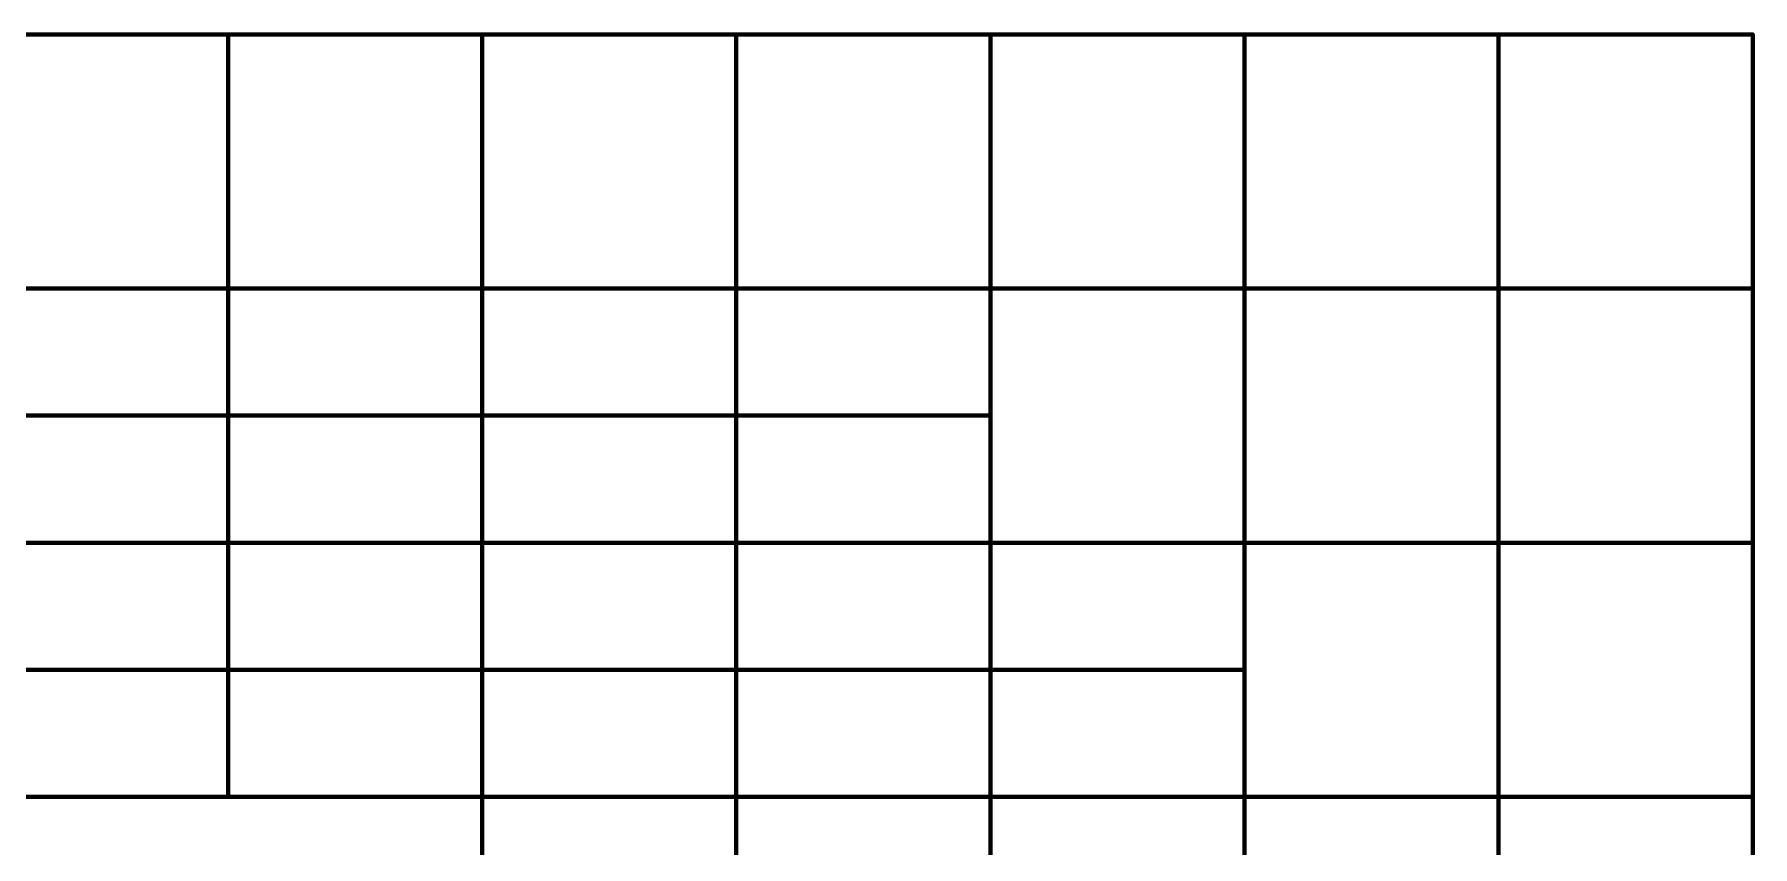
# Model space of a CAD drawing. Header units: centimetres. Extents: x -6 to 174, y -90 to 30.
# Drawn here: x 72.7 to 174.1, y -18.1 to 29.9 of the extents above; entities that cross this region are included whole.
import ezdxf

# ---------------------------------------------------------------- set-up
doc = ezdxf.new("R2010")
doc.units = ezdxf.units.CM
doc.header["$MEASUREMENT"] = 0
doc.layers.add('Capa 1', color=7, linetype='Continuous', lineweight=0)

msp = doc.modelspace()

# ---------------------------------------------------------------- linework, layer by layer
at = {"layer": 'Capa 1', "color": 18, "lineweight": 70, "true_color": 0x000000}
for p, q in [((39.14, 7.35), (129.14, 7.35)), ((24.14, -7.65), (144.14, -7.65))]:
    msp.add_line(p, q, dxfattribs=at)
at = {"layer": 'Capa 1', "color": 18, "lineweight": 211, "true_color": 0x000000}
msp.add_lwpolyline([(-5.86, -30.15), (-5.86, 29.85), (174.14, 29.85), (174.14, -30.15), (-5.86, -30.15)], dxfattribs=at)
at = {"layer": 'Capa 1', "color": 18, "lineweight": 70, "true_color": 0x000000}
for points in [[(69.14, 29.85), (84.14, 29.85), (84.14, 14.85), (69.14, 14.85), (69.14, 29.85)], [(84.14, 29.85), (99.14, 29.85), (99.14, 14.85), (84.14, 14.85), (84.14, 29.85)], [(99.14, 29.85), (114.14, 29.85), (114.14, 14.85), (99.14, 14.85), (99.14, 29.85)], [(114.14, 29.85), (129.14, 29.85), (129.14, 14.85), (114.14, 14.85), (114.14, 29.85)], [(129.14, 29.85), (144.14, 29.85), (144.14, 14.85), (129.14, 14.85), (129.14, 29.85)], [(144.14, 29.85), (159.14, 29.85), (159.14, 14.85), (144.14, 14.85), (144.14, 29.85)], [(159.14, 29.85), (174.14, 29.85), (174.14, 14.85), (159.14, 14.85), (159.14, 29.85)], [(69.14, 14.85), (84.14, 14.85), (84.14, -0.15), (69.14, -0.15), (69.14, 14.85)], [(84.14, 14.85), (99.14, 14.85), (99.14, -0.15), (84.14, -0.15), (84.14, 14.85)], [(99.14, 14.85), (114.14, 14.85), (114.14, -0.15), (99.14, -0.15), (99.14, 14.85)], [(114.14, 14.85), (129.14, 14.85), (129.14, -0.15), (114.14, -0.15), (114.14, 14.85)], [(129.14, 14.85), (144.14, 14.85), (144.14, -0.15), (129.14, -0.15), (129.14, 14.85)], [(144.14, 14.85), (159.14, 14.85), (159.14, -0.15), (144.14, -0.15), (144.14, 14.85)], [(159.14, 14.85), (174.14, 14.85), (174.14, -0.15), (159.14, -0.15), (159.14, 14.85)], [(69.14, -0.15), (84.14, -0.15), (84.14, -15.15), (69.14, -15.15), (69.14, -0.15)], [(84.14, -0.15), (99.14, -0.15), (99.14, -15.15), (84.14, -15.15), (84.14, -0.15)], [(99.14, -0.15), (114.14, -0.15), (114.14, -15.15), (99.14, -15.15), (99.14, -0.15)], [(114.14, -0.15), (129.14, -0.15), (129.14, -15.15), (114.14, -15.15), (114.14, -0.15)], [(129.14, -0.15), (144.14, -0.15), (144.14, -15.15), (129.14, -15.15), (129.14, -0.15)], [(144.14, -0.15), (159.14, -0.15), (159.14, -15.15), (144.14, -15.15), (144.14, -0.15)], [(159.14, -0.15), (174.14, -0.15), (174.14, -15.15), (159.14, -15.15), (159.14, -0.15)], [(99.14, -15.15), (114.14, -15.15), (114.14, -30.15), (99.14, -30.15), (99.14, -15.15)], [(114.14, -15.15), (129.14, -15.15), (129.14, -30.15), (114.14, -30.15), (114.14, -15.15)], [(129.14, -15.15), (144.14, -15.15), (144.14, -30.15), (129.14, -30.15), (129.14, -15.15)], [(144.14, -15.15), (159.14, -15.15), (159.14, -30.15), (144.14, -30.15), (144.14, -15.15)], [(159.14, -15.15), (174.14, -15.15), (174.14, -30.15), (159.14, -30.15), (159.14, -15.15)]]:
    msp.add_lwpolyline(points, dxfattribs=at)

doc.saveas('drawing.dxf')
